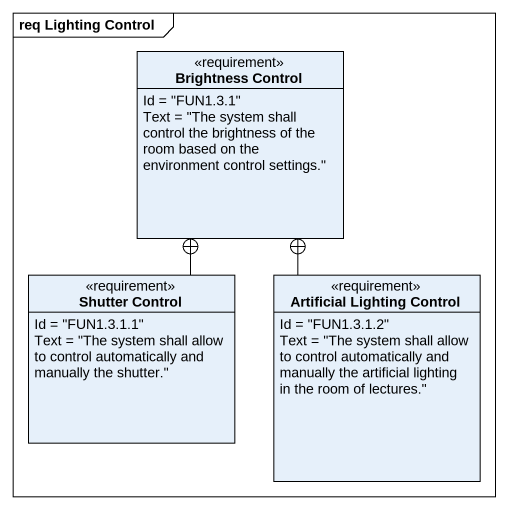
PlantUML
@startuml
mainframe req Lighting Control
hide circle
hide empty members
class "Brightness Control" as Brightness_Control <<requirement>> {
  Id = "FUN1.3.1"
  Text = "The system shall control the brightness of the room based on the environment control settings."
}
class "Shutter Control" as Shutter_Control <<requirement>> {
  Id = "FUN1.3.1.1"
  Text = "The system shall allow to control automatically and manually the shutter."
}
class "Artificial Lighting Control" as Artificial_Lighting_Control <<requirement>> {
  Id = "FUN1.3.1.2"
  Text = "The system shall allow to control automatically and manually the artificial lighting in the room of lectures."
}
Shutter_Control -up-+ Brightness_Control
Artificial_Lighting_Control -up-+ Brightness_Control
@enduml
